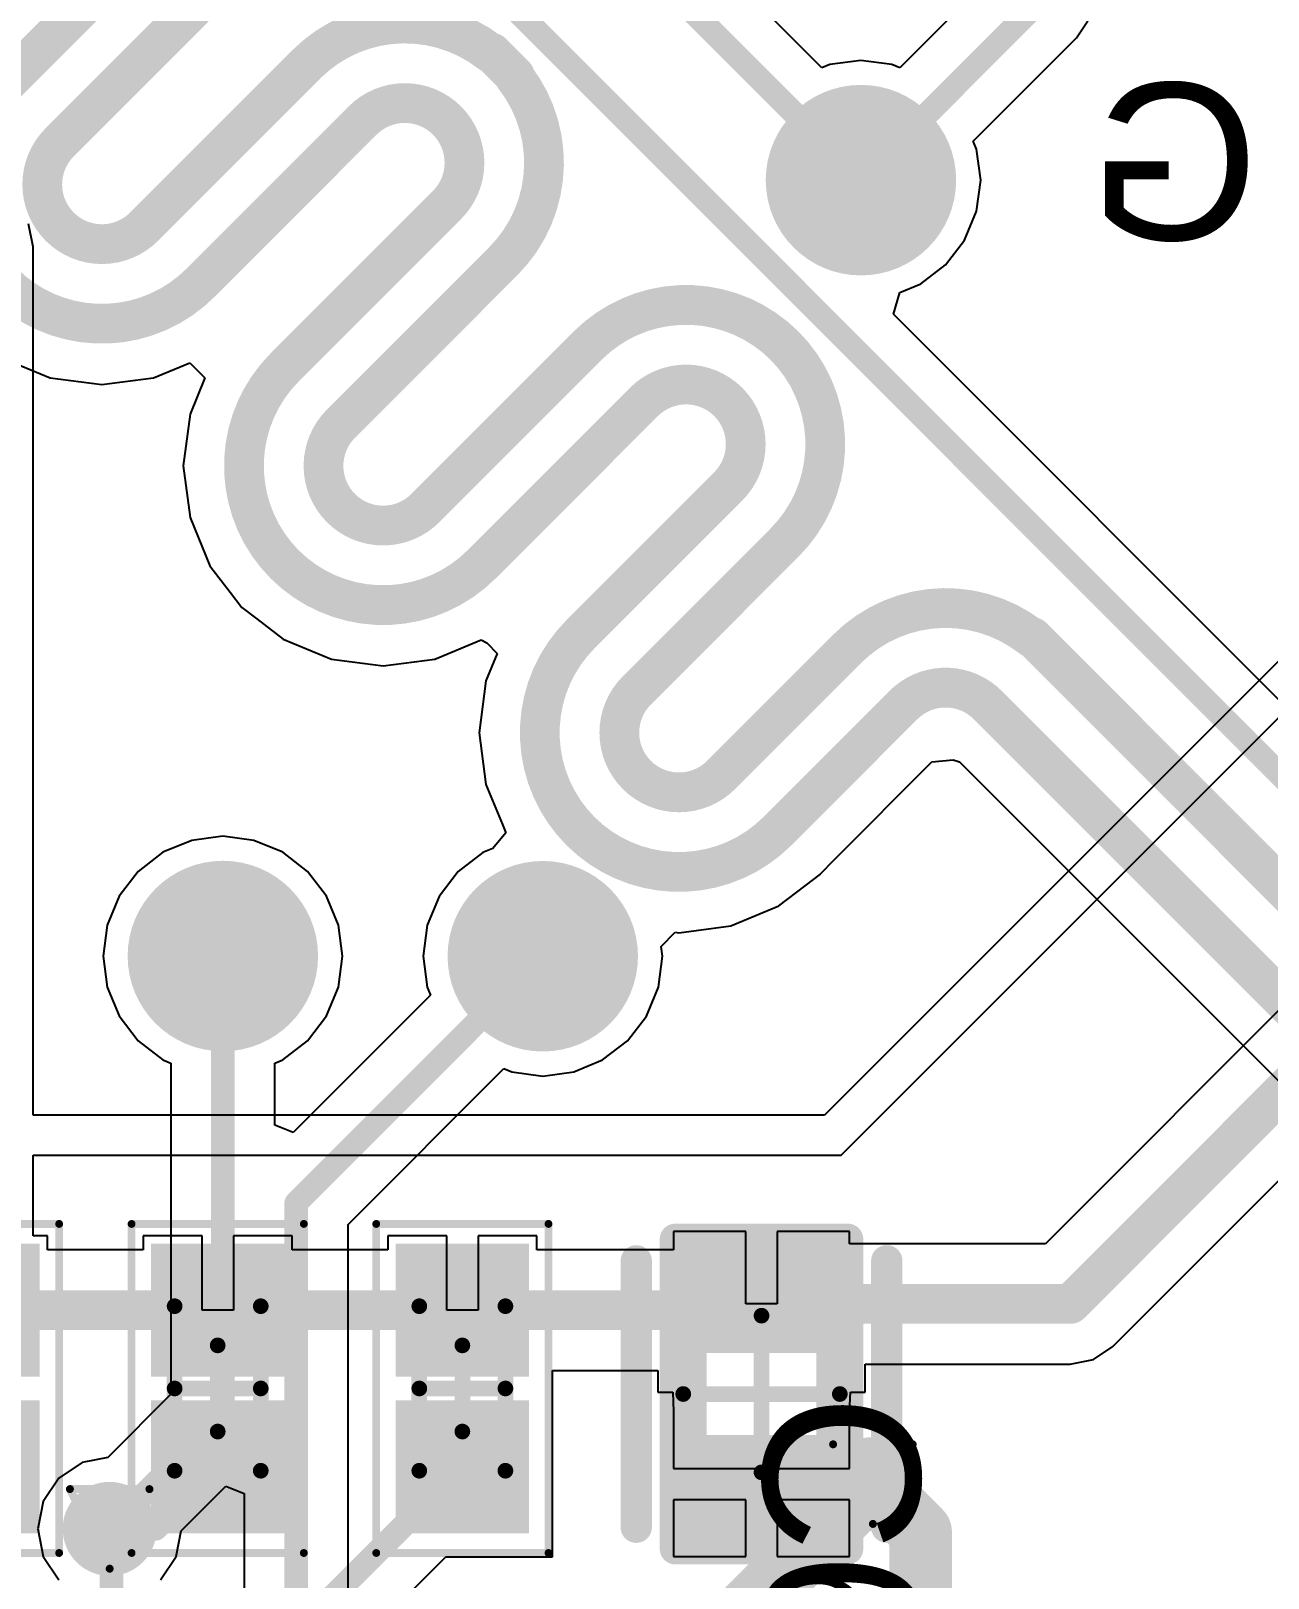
# Model space of a CAD drawing. Header units: millimetres. Extents: x 9.6 to 105, y 7.6 to 66.9.
# Drawn here: x 91.85 to 99.75, y 19.65 to 29.53 of the extents above; entities that cross this region are included whole.
import ezdxf

# ---------------------------------------------------------------- set-up
doc = ezdxf.new("R2010")
doc.units = ezdxf.units.MM
for name, color, linetype in [('BottomLayer', 5, 'Continuous'), ('BottomOverlay', 54, 'Continuous'), ('BottomPaste', 16, 'Continuous'), ('BottomSolder', 6, 'Continuous'), ('DrillDrawing', 1, 'Continuous'), ('Mechanical13', 56, 'Continuous'), ('Mechanical15', 56, 'Continuous'), ('Mechanical16', 56, 'Continuous'), ('Mechanical2', 216, 'Continuous'), ('Mechanical3', 76, 'Continuous'), ('Mechanical5', 56, 'Continuous'), ('TopLayer', 1, 'Continuous'), ('TopOverlay', 2, 'Continuous'), ('TopPaste', 8, 'Continuous'), ('TopSolder', 216, 'Continuous'), ('ViaHoleLayer', 16, 'Continuous')]:
    doc.layers.add(name, color=color, linetype=linetype)
doc.styles.add('Arial', font='arial.ttf', dxfattribs={"height": 0.2})

msp = doc.modelspace()

# ---------------------------------------------------------------- hatches: boundary and pattern name
at = {"layer": 'BottomLayer'}
h = msp.add_hatch(color=5, dxfattribs=at)
edge = h.paths.add_edge_path()
edge.add_arc((97.155, 28.575), 0.508, 0, 360)
h = msp.add_hatch(color=5, dxfattribs=at)
edge = h.paths.add_edge_path()
edge.add_arc((93.0799764, 23.6232192), 0.508, 0, 360)
h = msp.add_hatch(color=5, dxfattribs=at)
edge = h.paths.add_edge_path()
edge.add_arc((95.12299999999999, 23.622), 0.508, 0, 360)
h = msp.add_hatch(color=5, dxfattribs=at)
edge = h.paths.add_edge_path()
edge.add_arc((97.23119999999999, 20.2529948), 0.1999996, 0, 360)
h = msp.add_hatch(color=5, dxfattribs=at)
edge = h.paths.add_edge_path()
edge.add_arc((92.35724479999999, 19.9672448), 0.1999996, 0, 360)
at = {"layer": 'BottomPaste'}
h = msp.add_hatch(color=16, dxfattribs=at)
edge = h.paths.add_edge_path()
edge.add_arc((97.155, 28.575), 0.4580001, 0, 360)
h = msp.add_hatch(color=16, dxfattribs=at)
edge = h.paths.add_edge_path()
edge.add_arc((93.0799764, 23.6232192), 0.4580001, 0, 360)
h = msp.add_hatch(color=16, dxfattribs=at)
edge = h.paths.add_edge_path()
edge.add_arc((95.12299999999999, 23.622), 0.4580001, 0, 360)
at = {"layer": 'BottomSolder'}
h = msp.add_hatch(color=6, dxfattribs=at)
edge = h.paths.add_edge_path()
edge.add_arc((97.155, 28.575), 0.6079998, 0, 360)
h = msp.add_hatch(color=6, dxfattribs=at)
edge = h.paths.add_edge_path()
edge.add_arc((93.0799764, 23.6232192), 0.6079998, 0, 360)
h = msp.add_hatch(color=6, dxfattribs=at)
edge = h.paths.add_edge_path()
edge.add_arc((95.12299999999999, 23.622), 0.6079998, 0, 360)
h = msp.add_hatch(color=6, dxfattribs=at)
edge = h.paths.add_edge_path()
edge.add_arc((97.23119999999999, 20.2529948), 0.2999994, 0, 360)
h = msp.add_hatch(color=6, dxfattribs=at)
edge = h.paths.add_edge_path()
edge.add_arc((92.35724479999999, 19.9672448), 0.2999994, 0, 360)
at = {"layer": 'TopLayer'}
for points in [[(93.37200782, 21.03848218), (92.72200658, 21.03848218), (92.72200658, 21.68848342), (93.37200782, 21.68848342)], [(94.93451422, 21.03848218), (94.28451298, 21.03848218), (94.28451298, 21.68848342), (94.93451422, 21.68848342)], [(96.93249981, 21.71550521), (96.93249981, 21.09050519), (96.10750019, 21.09050519), (96.10750019, 21.71550521)], [(93.37200782, 20.03848418), (92.72200658, 20.03848418), (92.72200658, 20.68848542), (93.37200782, 20.68848542)], [(94.93451422, 20.03848418), (94.28451298, 20.03848418), (94.28451298, 20.68848542), (94.93451422, 20.68848542)], [(96.93249981, 20.56549481), (96.93249981, 19.94049479), (96.10750019, 19.94049479), (96.10750019, 20.56549481)]]:
    msp.add_hatch(color=1, dxfattribs=at).paths.add_polyline_path(points)
h = msp.add_hatch(color=1, dxfattribs=at)
edge = h.paths.add_edge_path()
edge.add_arc((97.23119999999999, 20.2529948), 0.1999996, 0, 360)
h = msp.add_hatch(color=1, dxfattribs=at)
edge = h.paths.add_edge_path()
edge.add_arc((92.35724479999999, 19.9672448), 0.1999996, 0, 360)
at = {"layer": 'TopPaste'}
for points in [[(93.32200792, 21.08848208), (92.77200648, 21.08848208), (92.77200648, 21.63848352), (93.32200792, 21.63848352)], [(94.88451432, 21.08848208), (94.33451287999999, 21.08848208), (94.33451287999999, 21.63848352), (94.88451432, 21.63848352)], [(96.93249981, 21.71550521), (96.93249981, 21.09050519), (96.10750019, 21.09050519), (96.10750019, 21.71550521)], [(93.32200792, 20.08848408), (92.77200648, 20.08848408), (92.77200648, 20.63848552), (93.32200792, 20.63848552)], [(94.88451432, 20.08848408), (94.33451287999999, 20.08848408), (94.33451287999999, 20.63848552), (94.88451432, 20.63848552)], [(96.93249981, 20.56549481), (96.93249981, 19.94049479), (96.10750019, 19.94049479), (96.10750019, 20.56549481)]]:
    msp.add_hatch(color=8, dxfattribs=at).paths.add_polyline_path(points)
at = {"layer": 'TopSolder'}
for points in [[(91.90950122, 20.93848238), (91.05950038, 20.93848238), (91.05950038, 21.78848322), (91.90950122, 21.78848322)], [(93.47200762, 20.93848238), (92.62200677999999, 20.93848238), (92.62200677999999, 21.78848322), (93.47200762, 21.78848322)], [(95.03451401999999, 20.93848238), (94.18451318, 20.93848238), (94.18451318, 21.78848322), (95.03451401999999, 21.78848322)], [(96.93249981, 21.71550521), (96.93249981, 21.09050519), (96.10750019, 21.09050519), (96.10750019, 21.71550521)], [(91.90950122, 19.93848438), (91.05950038, 19.93848438), (91.05950038, 20.78848522), (91.90950122, 20.78848522)], [(93.47200762, 19.93848438), (92.62200677999999, 19.93848438), (92.62200677999999, 20.78848522), (93.47200762, 20.78848522)], [(95.03451401999999, 19.93848438), (94.18451318, 19.93848438), (94.18451318, 20.78848522), (95.03451401999999, 20.78848522)], [(96.93249981, 20.56549481), (96.93249981, 19.94049479), (96.10750019, 19.94049479), (96.10750019, 20.56549481)]]:
    msp.add_hatch(color=216, dxfattribs=at).paths.add_polyline_path(points)
h = msp.add_hatch(color=216, dxfattribs=at)
edge = h.paths.add_edge_path()
edge.add_arc((97.23119999999999, 20.2529948), 0.2999994, 0, 360)
h = msp.add_hatch(color=216, dxfattribs=at)
edge = h.paths.add_edge_path()
edge.add_arc((92.35724479999999, 19.9672448), 0.2999994, 0, 360)
at = {"layer": 'ViaHoleLayer'}
h = msp.add_hatch(color=16, dxfattribs=at)
edge = h.paths.add_edge_path()
edge.add_arc((97.23119999999999, 20.2529948), 0.0999998, 0, 360)
h = msp.add_hatch(color=16, dxfattribs=at)
edge = h.paths.add_edge_path()
edge.add_arc((92.35724479999999, 19.9672448), 0.0999998, 0, 360)

# ---------------------------------------------------------------- linework, layer by layer
at = {"layer": 'BottomLayer'}
for p, q in [((96.90621716, 29.29240522), (88.21338212, 37.98523772)), ((97.96663414, 29.85525652), (97.40378283999999, 29.29240522)), ((98.53230991999999, 29.48368754), (98.60414112, 29.5911905)), ((97.87240521999999, 28.82378284), (98.53230991999999, 29.48368754)), ((97.155, 29.33954), (96.9571213, 29.31348976)), ((97.3528787, 29.31348976), (97.155, 29.33954)), ((96.9571213, 29.31348976), (96.90621716, 29.29240522)), ((97.40378283999999, 29.29240522), (97.3528787, 29.31348976)), ((97.89348976, 28.7728787), (97.87240521999999, 28.82378284)), ((97.91954, 28.575), (97.89348976, 28.7728787)), ((97.89348976, 28.3771213), (97.91954, 28.575)), ((97.81711195999999, 28.19273), (97.89348976, 28.3771213)), ((97.69561105999999, 28.03438894), (97.81711195999999, 28.19273)), ((97.53726999999999, 27.91288804), (97.69561105999999, 28.03438894)), ((97.36184236, 27.71917748), (97.40325198, 27.85737634)), ((97.40325198, 27.85737634), (97.53726999999999, 27.91288804)), ((102.13910992, 22.94190992), (97.36184236, 27.71917748)), ((91.66906736, 27.44175106), (91.97703474, 27.31418718)), ((92.63801894, 27.31418718), (92.86837154, 27.40960228)), ((92.86837154, 27.40960228), (92.9655748, 27.31239902)), ((91.97703474, 27.31418718), (92.30752684, 27.27067698)), ((92.30752684, 27.27067698), (92.63801894, 27.31418718)), ((92.9655748, 27.31239902), (92.8701597, 27.08204642)), ((92.8701597, 27.08204642), (92.8266495, 26.75155432)), ((92.8266495, 26.75155432), (92.8701597, 26.42106222)), ((92.8701597, 26.42106222), (92.99772358, 26.11309484)), ((92.99772358, 26.11309484), (93.12670478, 25.94500272)), ((93.12670478, 25.94500272), (93.20065434, 25.8486275)), ((93.20065434, 25.8486275), (93.20065434, 25.8486275)), ((93.20065434, 25.8486275), (93.29702448, 25.77468556)), ((93.29702448, 25.77468556), (93.4651166, 25.64570182)), ((93.4651166, 25.64570182), (93.77308398, 25.51813794)), ((94.43406818, 25.51813794), (94.73037441999999, 25.64087074)), ((94.73037441999999, 25.64087074), (94.76546198, 25.62207728)), ((94.76546198, 25.62207728), (94.83218524, 25.55479522)), ((93.77308398, 25.51813794), (94.10357608, 25.47462774)), ((94.10357608, 25.47462774), (94.43406818, 25.51813794)), ((94.83218524, 25.55479522), (94.75948282, 25.37927614)), ((94.75948282, 25.37927614), (94.71597262, 25.04878404)), ((94.71597262, 25.04878404), (94.75948282, 24.71829194)), ((96.98323758, 24.23826242), (97.6072216, 24.86228454)), ((97.6072216, 24.86228454), (97.74371357999999, 24.87626978)), ((97.74371357999999, 24.87626978), (97.78390146, 24.86235566)), ((97.78390146, 24.86235566), (97.78616968, 24.8602246)), ((97.78616968, 24.8602246), (97.96269206, 24.68370476)), ((94.75948282, 24.71829194), (94.86576404, 24.46170622)), ((97.96269206, 24.68370476), (97.96269713999999, 24.68369714)), ((97.96269713999999, 24.68369714), (100.40023862, 22.24615566)), ((94.88704415999999, 24.41032456), (94.8037728, 24.3102257)), ((94.86576404, 24.46170622), (94.88704415999999, 24.41032456)), ((92.8820977, 24.36170896), (92.6977064, 24.28533116)), ((93.0799764, 24.3877592), (92.8820977, 24.36170896)), ((93.2778551, 24.36170896), (93.0799764, 24.3877592)), ((93.4622464, 24.28533116), (93.2778551, 24.36170896)), ((94.8037728, 24.3102257), (94.74073, 24.28411196)), ((92.6977064, 24.28533116), (92.53936533999999, 24.16383026)), ((93.62058746, 24.16383026), (93.4622464, 24.28533116)), ((94.74073, 24.28411196), (94.58238893999999, 24.16261106)), ((96.8967328, 24.14704086), (96.98323758, 24.23826242)), ((92.53936533999999, 24.16383026), (92.41786444, 24.0054892)), ((93.74208836, 24.0054892), (93.62058746, 24.16383026)), ((94.58238893999999, 24.16261106), (94.46088804, 24.00427)), ((96.7994889, 24.07194322), (96.89582094, 24.14585722)), ((96.89582094, 24.14585722), (96.8967328, 24.14704086)), ((92.41786444, 24.0054892), (92.34148664, 23.8210979)), ((93.81846616, 23.8210979), (93.74208836, 24.0054892)), ((94.46088804, 24.00427), (94.38451024, 23.8198787)), ((96.63135867999999, 23.94293154), (96.7994889, 24.07194322)), ((96.3233913, 23.81536766), (96.63135867999999, 23.94293154)), ((92.34148664, 23.8210979), (92.3154364, 23.6232192)), ((93.84451639999999, 23.6232192), (93.81846616, 23.8210979)), ((94.38451024, 23.8198787), (94.35846, 23.622)), ((95.9928992, 23.77185746), (96.3233913, 23.81536766)), ((95.8792215, 23.68519774), (95.9690232, 23.77499944)), ((95.9690232, 23.77499944), (95.9928992, 23.77185746)), ((92.3154364, 23.6232192), (92.34148664, 23.4253405)), ((93.81846616, 23.4253405), (93.84451639999999, 23.6232192)), ((94.35846, 23.622), (94.38451024, 23.4241213)), ((95.86148976, 23.4241213), (95.88754, 23.622)), ((95.88754, 23.622), (95.8792215, 23.68519774)), ((92.34148664, 23.4253405), (92.41786444, 23.2409492)), ((93.74208836, 23.2409492), (93.81846616, 23.4253405)), ((94.38451024, 23.4241213), (94.40559478, 23.37321716)), ((95.78511196, 23.23973), (95.86148976, 23.4241213)), ((94.40559478, 23.37321716), (93.52867502, 22.4962974)), ((92.41786444, 23.2409492), (92.53936533999999, 23.08260814)), ((93.62058746, 23.08260814), (93.74208836, 23.2409492)), ((95.66361106, 23.08138894), (95.78511196, 23.23973)), ((92.53936533999999, 23.08260814), (92.6977064, 22.96110724)), ((93.4622464, 22.96110724), (93.62058746, 23.08260814)), ((95.50527, 22.95988804), (95.66361106, 23.08138894)), ((92.6977064, 22.96110724), (92.74861053999999, 22.9400227)), ((92.74861053999999, 22.9400227), (92.74861053999999, 20.82723292)), ((93.41134226, 22.9400227), (93.4622464, 22.96110724)), ((93.41134226, 22.54489776), (93.41134226, 22.9400227)), ((95.3208787, 22.88351024), (95.50527, 22.95988804)), ((93.87956586, 21.90994602), (94.87421715999999, 22.90459478)), ((94.87421715999999, 22.90459478), (94.9251213, 22.88351024)), ((94.9251213, 22.88351024), (95.12299999999999, 22.85746)), ((95.12299999999999, 22.85746), (95.3208787, 22.88351024)), ((93.52867502, 22.4962974), (93.41134226, 22.54489776)), ((93.87956586, 16.7132), (93.87956586, 21.90994602)), ((92.74861053999999, 20.82723292), (92.34500454, 20.42362438)), ((92.18166475999999, 20.39113524), (92.03281313999999, 20.29167646)), ((92.34500454, 20.42362438), (92.18166475999999, 20.39113524)), ((92.03281313999999, 20.29167646), (91.93335436, 20.14282484)), ((91.93335436, 20.14282484), (91.89842936, 19.9672448)), ((92.81362438, 19.95500454), (93.09950137999999, 20.240879)), ((93.09950137999999, 20.240879), (93.21683413999999, 20.19227864)), ((93.21683413999999, 20.19227864), (93.21683413999999, 16.85045398)), ((91.89842936, 19.9672448), (91.93335436, 19.79166476)), ((92.78113524, 19.79166476), (92.81362438, 19.95500454)), ((91.93335436, 19.79166476), (92.03281313999999, 19.64281314)), ((92.68167645999999, 19.64281314), (92.78113524, 19.79166476))]:
    msp.add_line(p, q, dxfattribs=at)
for points, const_width in [([(82.80399999999999, 41.80839999999999), (101.9048, 22.7076)], 0.1499997), ([(87.75699999999999, 37.973), (97.155, 28.575)], 0.1499997), ([(91.68002999999999, 29.1773356), (92.5760404, 30.073346)], 0.254), ([(92.0370524, 28.8159444), (92.9353996, 29.7142916)], 0.254), ([(97.155, 28.575), (98.298, 29.718)], 0.1499997), ([(92.5778184, 28.27909), (93.61230959999999, 29.3135304)], 0.254), ([(94.78614519999999, 29.38907), (94.7962544, 29.38907)], 0.254), ([(94.7962544, 29.38907), (94.8699144, 29.31541)], 0.254), ([(94.87138759999999, 29.3139368), (94.9450476, 29.2402768)], 0.254), ([(94.9450476, 29.2302184), (94.9450476, 29.2402768)], 0.254), ([(92.9368728, 27.9197308), (93.97364999999999, 28.956508)], 0.254), ([(93.476064, 27.3813016), (94.5105552, 28.415742)], 0.254), ([(92.03750959999999, 28.2787852), (92.03750959999999, 28.278836)], 0.254), ([(93.8331372, 27.0199104), (94.8699144, 28.0566876)], 0.254), ([(94.37390319999999, 26.483056), (95.4083436, 27.5174964)], 0.254), ([(94.7329068, 26.123646), (95.7697348, 27.160474)], 0.254), ([(95.3654176, 25.6785364), (96.30658919999999, 26.619708)], 0.254), ([(95.72244, 25.3171452), (96.66594839999999, 26.2606536)], 0.254), ([(98.239834, 25.6585212), (98.2498924, 25.6585212)], 0.254), ([(98.2498924, 25.6585212), (98.3235524, 25.5848612)], 0.254), ([(96.263206, 24.7802908), (97.06635399999999, 25.583388)], 0.254), ([(98.32502559999999, 25.583388), (98.3986856, 25.509728)], 0.254), ([(98.3986856, 25.509728), (98.59370679999999, 25.3147068)], 0.254), ([(98.59370679999999, 25.3147068), (101.1972068, 22.7112068)], 0.254), ([(96.62226039999999, 24.4208808), (97.42535759999998, 25.2240288)], 0.254), ([(97.9666316, 25.2233684), (98.0394788, 25.1505212)], 0.254), ([(98.0394788, 25.1505212), (98.2345, 24.9555)], 0.254), ([(98.2345, 24.9555), (100.838, 22.352)], 0.254), ([(93.0799764, 20.6899764), (93.0799764, 23.6232192)], 0.1499997), ([(93.5482, 22.0472), (95.12299999999999, 23.622)], 0.1499997), ([(93.5482, 16.7132), (93.5482, 22.0472)], 0.1499997), ([(92.35724479999999, 19.9672448), (93.0799764, 20.6899764)], 0.1499997), ([(95.0792104, 18.1010052), (97.23119999999999, 20.2529948)], 0.3999992)]:
    msp.add_lwpolyline(points, dxfattribs=dict(at, const_width=const_width))
at = {"layer": 'BottomLayer', "const_width": 0.254}
for points in [[(93.61287601999999, 29.31413999999999, -0.3778145043647634), (94.78616806, 29.38906492)], [(93.61228419999999, 29.3135431, -0.0008273151669576352), (93.61287601999999, 29.31413999999999)], [(94.86990931999999, 29.31540238, -0.0002909254255506508), (94.87064338, 29.31467086)], [(94.87064338, 29.31467086, -0.0002909254255506786), (94.87137489999999, 29.3139368)], [(94.94503997999999, 29.230193, -0.3779034010599724), (94.8699144, 28.05670538)], [(93.97367286, 28.95651308, -0.4118282947554889), (94.51028342, 28.95660198)], [(94.51028595999999, 28.95660198, -0.00106185788765827), (94.51143149999999, 28.95545898)], [(94.51257704, 28.95430836, -0.4136392918895987), (94.51081681999999, 28.41602902)], [(94.51143149999999, 28.95545898, -0.00106303138452883), (94.5125745, 28.9543109)], [(92.03750197999999, 28.2788106, -0.4123976979907871), (92.03706509999999, 28.81594948)], [(94.51053488, 28.41574454, -0.0003942120004523429), (94.51081681999999, 28.41602902)], [(92.0381192, 28.27819338, -0.0005704013173673602), (92.03750452, 28.27880806)], [(92.03873642, 28.27757616, -0.0005727583398625385), (92.0381192, 28.27819338)], [(92.57754661999999, 28.27880806, -0.4142121848126197), (92.03873642, 28.27757616)], [(92.57754661999999, 28.27880806, -0.0003942120224811695), (92.5778311, 28.27909)], [(92.93687025999999, 27.91971048, -0.4145532593416462), (91.67890985999999, 27.91898404)], [(95.40892525999999, 27.51809076, -0.4144621131718411), (96.66669008, 27.51862162)], [(95.40833343999999, 27.51749386, -0.0008273151669576352), (95.40892525999999, 27.51809076)], [(96.66669008, 27.51862162, -0.4145544430988278), (96.6659611, 26.26065868)], [(93.47495656, 26.1229348, -0.4144597453193942), (93.4754798, 27.38069708)], [(93.4754798, 27.38069708, -0.0008290881569074775), (93.47607923999999, 27.38128889999999)], [(95.7697221, 27.16046384, -0.4118255379758347), (96.30633011999998, 27.16055528)], [(96.30633266, 27.16055528, -0.001063036406036913), (96.30748073999999, 27.15941228)], [(96.30862628, 27.15826166, -0.4136379058622638), (96.30686352, 26.61998232)], [(96.30748073999999, 27.15941228, -0.001064209902910412), (96.30862373999999, 27.15826166)], [(93.83355122, 26.48276135999999, -0.412400455878384), (93.8331118, 27.01990278)], [(96.30658158, 26.61969784, -0.0003942120004523429), (96.30686352, 26.61998232)], [(93.83416844, 26.48214668, -0.0005692228110474333), (93.83355376, 26.48275882)], [(93.83478312, 26.48152946, -0.0005715798335395505), (93.83416844, 26.48214668)], [(94.37359586, 26.48275882, -0.4142121848126197), (93.83478566, 26.48152692)], [(94.37359586, 26.48275882, -0.0003942120224811695), (94.37388034, 26.48304076)], [(94.7329195, 26.12366124, -0.4145538512197132), (93.47495656, 26.1229348)], [(97.06632859999999, 25.58339562, -0.3779034010599724), (98.23981622, 25.6585212)], [(95.36427968, 24.42016452, -0.4144597453193942), (95.36480292, 25.6779268)], [(95.36480292, 25.6779268, -0.0008290881569074775), (95.36540236, 25.67851862)], [(98.32356001999999, 25.58485612, -0.0005798305833655166), (98.32502052, 25.58339562)], [(95.72287434, 24.77999108, -0.412400455878384), (95.72243492, 25.3171325)], [(97.42565223999999, 25.22429804, -0.4161327014873564), (97.9662252, 25.22376718)], [(97.42565223999999, 25.22429804, -0.0003942120004523429), (97.42536776, 25.2240161)], [(97.96661636, 25.2233811, -0.0005427130731417469), (97.9662252, 25.22376718)], [(95.72349156, 24.7793764, -0.0005692228110474333), (95.72287688, 24.77998854)], [(95.72410624, 24.77875918, -0.0005715798335395505), (95.72349156, 24.7793764)], [(96.26291898, 24.77998854, -0.4142121848126197), (95.72410878, 24.77875664)], [(96.26291898, 24.77998854, -0.0003942120224811695), (96.26320346, 24.78027048)], [(96.62224262, 24.42089096, -0.4145538512197132), (95.36427968, 24.42016452)]]:
    msp.add_lwpolyline(points, format="xyb", dxfattribs=at)
at = {"layer": 'BottomLayer'}
for points, const_width in [([(93.5487842, 29.3135431, 1), (93.6757842, 29.3135431, 1)], 0.127), ([(93.5488096, 29.3135304, 1), (93.6758096, 29.3135304, 1)], 0.127), ([(93.54937602, 29.31413999999999, 1), (93.67637601999999, 29.31413999999999, 1)], 0.127), ([(93.54937602, 29.31413999999999, 1), (93.67637601999999, 29.31413999999999, 1)], 0.127), ([(94.7226452, 29.38907, 1), (94.8496452, 29.38907, 1)], 0.127), ([(94.72266805999999, 29.38906492, 1), (94.84966805999998, 29.38906492, 1)], 0.127), ([(94.7327544, 29.38907, 1), (94.8597544, 29.38907, 1)], 0.127), ([(94.7327544, 29.38907, 1), (94.8597544, 29.38907, 1)], 0.127), ([(94.80640932, 29.31540238, 1), (94.93340932, 29.31540238, 1)], 0.127), ([(94.8064144, 29.31541, 1), (94.93341439999999, 29.31541, 1)], 0.127), ([(94.80714338, 29.31467086, 1), (94.93414338, 29.31467086, 1)], 0.127), ([(94.80714338, 29.31467086, 1), (94.93414338, 29.31467086, 1)], 0.127), ([(94.8078749, 29.3139368, 1), (94.9348749, 29.3139368, 1)], 0.127), ([(94.8078876, 29.3139368, 1), (94.9348876, 29.3139368, 1)], 0.127), ([(94.88153998, 29.230193, 1), (95.00853998, 29.230193, 1)], 0.127), ([(94.88154759999999, 29.2402768, 1), (95.0085476, 29.2402768, 1)], 0.127), ([(94.88154759999999, 29.2402768, 1), (95.0085476, 29.2402768, 1)], 0.127), ([(94.88154759999999, 29.2302184, 1), (95.0085476, 29.2302184, 1)], 0.127), ([(93.91014999999999, 28.956508, 1), (94.03715, 28.956508, 1)], 0.127), ([(93.91017285999999, 28.95651308, 1), (94.03717286, 28.95651308, 1)], 0.127), ([(94.44678342, 28.95660198, 1), (94.57378342, 28.95660198, 1)], 0.127), ([(94.44678596, 28.95660198, 1), (94.57378596, 28.95660198, 1)], 0.127), ([(94.4479315, 28.95545898, 1), (94.57493149999999, 28.95545898, 1)], 0.127), ([(94.4479315, 28.95545898, 1), (94.57493149999999, 28.95545898, 1)], 0.127), ([(94.4490745, 28.9543109, 1), (94.57607449999999, 28.9543109, 1)], 0.127), ([(94.44907703999999, 28.95430836, 1), (94.57607704, 28.95430836, 1)], 0.127), ([(91.97355239999999, 28.8159444, 1), (92.10055239999998, 28.8159444, 1)], 0.127), ([(91.9735651, 28.81594948, 1), (92.1005651, 28.81594948, 1)], 0.127), ([(97.11749944, 28.575, 1), (97.19250056, 28.575, 1)], 0.07499858), ([(97.11749944, 28.575, 1), (97.19250056, 28.575, 1)], 0.07499858), ([(94.44703487999999, 28.41574454, 1), (94.57403487999999, 28.41574454, 1)], 0.127), ([(94.4470552, 28.415742, 1), (94.57405519999999, 28.415742, 1)], 0.127), ([(94.44731682, 28.41602902, 1), (94.57431681999999, 28.41602902, 1)], 0.127), ([(94.44731682, 28.41602902, 1), (94.57431681999999, 28.41602902, 1)], 0.127), ([(91.97400198, 28.2788106, 1), (92.10100197999999, 28.2788106, 1)], 0.127), ([(91.97400452, 28.27880806, 1), (92.10100451999999, 28.27880806, 1)], 0.127), ([(91.97400959999999, 28.278836, 1), (92.1010096, 28.278836, 1)], 0.127), ([(91.97400959999999, 28.2787852, 1), (92.1010096, 28.2787852, 1)], 0.127), ([(91.97461919999999, 28.27819338, 1), (92.10161919999999, 28.27819338, 1)], 0.127), ([(91.97461919999999, 28.27819338, 1), (92.10161919999999, 28.27819338, 1)], 0.127), ([(91.97523641999999, 28.27757616, 1), (92.10223642, 28.27757616, 1)], 0.127), ([(91.97523641999999, 28.27757616, 1), (92.10223642, 28.27757616, 1)], 0.127), ([(92.51404662, 28.27880806, 1), (92.64104662, 28.27880806, 1)], 0.127), ([(92.51404662, 28.27880806, 1), (92.64104662, 28.27880806, 1)], 0.127), ([(92.5143184, 28.27909, 1), (92.64131839999999, 28.27909, 1)], 0.127), ([(92.51433109999999, 28.27909, 1), (92.64133109999999, 28.27909, 1)], 0.127), ([(94.8064144, 28.05670538, 1), (94.93341439999999, 28.05670538, 1)], 0.127), ([(94.8064144, 28.0566876, 1), (94.93341439999999, 28.0566876, 1)], 0.127), ([(92.87337025999999, 27.91971048, 1), (93.00037026, 27.91971048, 1)], 0.127), ([(92.8733728, 27.9197308, 1), (93.0003728, 27.9197308, 1)], 0.127), ([(95.34483343999999, 27.51749386, 1), (95.47183343999998, 27.51749386, 1)], 0.127), ([(95.3448436, 27.5174964, 1), (95.4718436, 27.5174964, 1)], 0.127), ([(95.34542526, 27.51809076, 1), (95.47242526, 27.51809076, 1)], 0.127), ([(95.34542526, 27.51809076, 1), (95.47242526, 27.51809076, 1)], 0.127), ([(96.60319007999999, 27.51862162, 1), (96.73019008, 27.51862162, 1)], 0.127), ([(96.60319007999999, 27.51862162, 1), (96.73019008, 27.51862162, 1)], 0.127), ([(93.41197979999998, 27.38069708, 1), (93.53897979999999, 27.38069708, 1)], 0.127), ([(93.41197979999998, 27.38069708, 1), (93.53897979999999, 27.38069708, 1)], 0.127), ([(93.41256399999999, 27.3813016, 1), (93.53956399999998, 27.3813016, 1)], 0.127), ([(93.41257923999999, 27.38128889999999, 1), (93.53957924, 27.38128889999999, 1)], 0.127), ([(95.7062221, 27.16046384, 1), (95.8332221, 27.16046384, 1)], 0.127), ([(95.70623479999999, 27.160474, 1), (95.8332348, 27.160474, 1)], 0.127), ([(96.24283012, 27.16055528, 1), (96.36983011999999, 27.16055528, 1)], 0.127), ([(96.24283266, 27.16055528, 1), (96.36983266, 27.16055528, 1)], 0.127), ([(96.24398074, 27.15941228, 1), (96.37098074, 27.15941228, 1)], 0.127), ([(96.24398074, 27.15941228, 1), (96.37098074, 27.15941228, 1)], 0.127), ([(96.24512374, 27.15826166, 1), (96.37212373999999, 27.15826166, 1)], 0.127), ([(96.24512628, 27.15826166, 1), (96.37212628, 27.15826166, 1)], 0.127), ([(93.76961179999999, 27.01990278, 1), (93.8966118, 27.01990278, 1)], 0.127), ([(93.76963719999999, 27.0199104, 1), (93.8966372, 27.0199104, 1)], 0.127), ([(96.24308158, 26.61969784, 1), (96.37008157999999, 26.61969784, 1)], 0.127), ([(96.2430892, 26.619708, 1), (96.3700892, 26.619708, 1)], 0.127), ([(96.24336352, 26.61998232, 1), (96.37036352, 26.61998232, 1)], 0.127), ([(96.24336352, 26.61998232, 1), (96.37036352, 26.61998232, 1)], 0.127), ([(93.77005121999998, 26.48276135999999, 1), (93.89705122, 26.48276135999999, 1)], 0.127), ([(93.77005376, 26.48275882, 1), (93.89705375999999, 26.48275882, 1)], 0.127), ([(93.77066844, 26.48214668, 1), (93.89766843999999, 26.48214668, 1)], 0.127), ([(93.77066844, 26.48214668, 1), (93.89766843999999, 26.48214668, 1)], 0.127), ([(93.77128311999999, 26.48152946, 1), (93.89828311999999, 26.48152946, 1)], 0.127), ([(93.77128566, 26.48152692, 1), (93.89828566, 26.48152692, 1)], 0.127), ([(94.31009586, 26.48275882, 1), (94.43709586, 26.48275882, 1)], 0.127), ([(94.31009586, 26.48275882, 1), (94.43709586, 26.48275882, 1)], 0.127), ([(94.31038034, 26.48304076, 1), (94.43738033999999, 26.48304076, 1)], 0.127), ([(94.3104032, 26.483056, 1), (94.4374032, 26.483056, 1)], 0.127), ([(96.6024484, 26.2606536, 1), (96.7294484, 26.2606536, 1)], 0.127), ([(96.6024611, 26.26065868, 1), (96.7294611, 26.26065868, 1)], 0.127), ([(93.41145655999999, 26.1229348, 1), (93.53845656, 26.1229348, 1)], 0.127), ([(93.41145655999999, 26.1229348, 1), (93.53845656, 26.1229348, 1)], 0.127), ([(94.6694068, 26.123646, 1), (94.7964068, 26.123646, 1)], 0.127), ([(94.66941949999999, 26.12366124, 1), (94.7964195, 26.12366124, 1)], 0.127), ([(95.30130291999998, 25.6779268, 1), (95.42830292, 25.6779268, 1)], 0.127), ([(95.30130291999998, 25.6779268, 1), (95.42830292, 25.6779268, 1)], 0.127), ([(95.30190235999999, 25.67851862, 1), (95.42890236, 25.67851862, 1)], 0.127), ([(95.3019176, 25.6785364, 1), (95.42891759999999, 25.6785364, 1)], 0.127), ([(98.17631621999999, 25.6585212, 1), (98.30331622, 25.6585212, 1)], 0.127), ([(98.17633399999998, 25.6585212, 1), (98.30333399999999, 25.6585212, 1)], 0.127), ([(98.1863924, 25.6585212, 1), (98.3133924, 25.6585212, 1)], 0.127), ([(98.1863924, 25.6585212, 1), (98.3133924, 25.6585212, 1)], 0.127), ([(97.00282859999999, 25.58339562, 1), (97.1298286, 25.58339562, 1)], 0.127), ([(97.002854, 25.583388, 1), (97.129854, 25.583388, 1)], 0.127), ([(98.26005239999999, 25.5848612, 1), (98.38705239999999, 25.5848612, 1)], 0.127), ([(98.26006002, 25.58485612, 1), (98.38706001999999, 25.58485612, 1)], 0.127), ([(98.26152051999999, 25.58339562, 1), (98.38852051999999, 25.58339562, 1)], 0.127), ([(98.2615256, 25.583388, 1), (98.3885256, 25.583388, 1)], 0.127), ([(98.33518559999999, 25.509728, 1), (98.4621856, 25.509728, 1)], 0.127), ([(98.33518559999999, 25.509728, 1), (98.4621856, 25.509728, 1)], 0.127), ([(95.65893492, 25.3171325, 1), (95.78593491999999, 25.3171325, 1)], 0.127), ([(95.65893999999999, 25.3171452, 1), (95.78594, 25.3171452, 1)], 0.127), ([(98.53020679999999, 25.3147068, 1), (98.6572068, 25.3147068, 1)], 0.127), ([(98.53020679999999, 25.3147068, 1), (98.6572068, 25.3147068, 1)], 0.127), ([(97.3618576, 25.2240288, 1), (97.48885759999999, 25.2240288, 1)], 0.127), ([(97.36186776, 25.2240161, 1), (97.48886775999999, 25.2240161, 1)], 0.127), ([(97.36215224, 25.22429804, 1), (97.48915224, 25.22429804, 1)], 0.127), ([(97.36215224, 25.22429804, 1), (97.48915224, 25.22429804, 1)], 0.127), ([(97.90272519999999, 25.22376718, 1), (98.02972519999999, 25.22376718, 1)], 0.127), ([(97.90272519999999, 25.22376718, 1), (98.02972519999999, 25.22376718, 1)], 0.127), ([(97.90311636, 25.2233811, 1), (98.03011636, 25.2233811, 1)], 0.127), ([(97.9031316, 25.2233684, 1), (98.03013159999999, 25.2233684, 1)], 0.127), ([(97.9759788, 25.1505212, 1), (98.10297879999999, 25.1505212, 1)], 0.127), ([(97.9759788, 25.1505212, 1), (98.10297879999999, 25.1505212, 1)], 0.127), ([(98.171, 24.9555, 1), (98.298, 24.9555, 1)], 0.127), ([(98.171, 24.9555, 1), (98.298, 24.9555, 1)], 0.127), ([(95.65937434, 24.77999108, 1), (95.78637434, 24.77999108, 1)], 0.127), ([(95.65937688, 24.77998854, 1), (95.78637687999999, 24.77998854, 1)], 0.127), ([(95.65999156, 24.7793764, 1), (95.78699155999999, 24.7793764, 1)], 0.127), ([(95.65999156, 24.7793764, 1), (95.78699155999999, 24.7793764, 1)], 0.127), ([(95.66060623999999, 24.77875918, 1), (95.78760623999999, 24.77875918, 1)], 0.127), ([(95.66060878, 24.77875664, 1), (95.78760878, 24.77875664, 1)], 0.127), ([(96.19941897999999, 24.77998854, 1), (96.32641898, 24.77998854, 1)], 0.127), ([(96.19941897999999, 24.77998854, 1), (96.32641898, 24.77998854, 1)], 0.127), ([(96.19970346, 24.78027048, 1), (96.32670345999999, 24.78027048, 1)], 0.127), ([(96.19970599999999, 24.7802908, 1), (96.326706, 24.7802908, 1)], 0.127), ([(95.30077968, 24.42016452, 1), (95.42777968, 24.42016452, 1)], 0.127), ([(95.30077968, 24.42016452, 1), (95.42777968, 24.42016452, 1)], 0.127), ([(96.55874262, 24.42089096, 1), (96.68574262, 24.42089096, 1)], 0.127), ([(96.5587604, 24.4208808, 1), (96.68576039999999, 24.4208808, 1)], 0.127), ([(93.04247584, 23.6232192, 1), (93.11747695999999, 23.6232192, 1)], 0.07499858), ([(95.08549943999999, 23.622, 1), (95.16050056, 23.622, 1)], 0.07499858), ([(93.51069944, 22.0472, 1), (93.58570055999999, 22.0472, 1)], 0.07499858), ([(93.51069944, 22.0472, 1), (93.58570055999999, 22.0472, 1)], 0.07499858), ([(93.04247584, 20.6899764, 1), (93.11747695999999, 20.6899764, 1)], 0.07499858), ([(93.04247584, 20.6899764, 1), (93.11747695999999, 20.6899764, 1)], 0.07499858), ([(97.1312002, 20.2529948, 1), (97.3311998, 20.2529948, 1)], 0.1999996), ([(92.31974424, 19.9672448, 1), (92.39474535999999, 19.9672448, 1)], 0.07499858)]:
    msp.add_lwpolyline(points, format="xyb", close=True, dxfattribs=dict(at, const_width=const_width))
at = {"layer": 'DrillDrawing', "const_width": 0.0508}
for points in [[(96.9772, 20.5069948), (97.48519999999999, 20.5069948)], [(96.9772, 20.5069948), (97.23119999999999, 19.9989948)], [(97.23119999999999, 19.9989948), (97.48519999999999, 20.5069948)], [(92.1032448, 20.2212448), (92.6112448, 20.2212448)], [(92.1032448, 20.2212448), (92.35724479999999, 19.7132448)], [(92.35724479999999, 19.7132448), (92.6112448, 20.2212448)]]:
    msp.add_lwpolyline(points, dxfattribs=at)
at = {"layer": 'DrillDrawing', "const_width": 0.0254}
for points in [[(96.96449999999999, 20.5069948, 1), (96.98989999999999, 20.5069948, 1)], [(96.96449999999999, 20.5069948, 1), (96.98989999999999, 20.5069948, 1)], [(97.4725, 20.5069948, 1), (97.49789999999999, 20.5069948, 1)], [(97.4725, 20.5069948, 1), (97.49789999999999, 20.5069948, 1)], [(92.09054479999999, 20.2212448, 1), (92.1159448, 20.2212448, 1)], [(92.09054479999999, 20.2212448, 1), (92.1159448, 20.2212448, 1)], [(92.59854479999998, 20.2212448, 1), (92.6239448, 20.2212448, 1)], [(92.59854479999998, 20.2212448, 1), (92.6239448, 20.2212448, 1)], [(97.21849999999999, 19.9989948, 1), (97.2439, 19.9989948, 1)], [(97.21849999999999, 19.9989948, 1), (97.2439, 19.9989948, 1)], [(92.3445448, 19.7132448, 1), (92.3699448, 19.7132448, 1)], [(92.3445448, 19.7132448, 1), (92.3699448, 19.7132448, 1)]]:
    msp.add_lwpolyline(points, format="xyb", close=True, dxfattribs=at)
at = {"layer": 'Mechanical13', "const_width": 0.0999998}
for points in [[(92.771976, 21.3884764), (93.3219876, 21.3884764)], [(92.771976, 20.3384912), (92.771976, 21.3884764)], [(93.3219876, 20.3384912), (93.3219876, 21.3884764)], [(94.3344824, 21.3884764), (94.88449399999999, 21.3884764)], [(94.3344824, 20.3384912), (94.3344824, 21.3884764)], [(94.88449399999999, 20.3384912), (94.88449399999999, 21.3884764)], [(92.771976, 20.3384912), (93.3219876, 20.3384912)], [(94.3344824, 20.3384912), (94.88449399999999, 20.3384912)]]:
    msp.add_lwpolyline(points, dxfattribs=at)
at = {"layer": 'Mechanical13', "const_width": 0.0499999}
for points in [[(92.74697732, 21.3884764, 1), (92.79697467999999, 21.3884764, 1)], [(92.74697732, 21.3884764, 1), (92.79697467999999, 21.3884764, 1)], [(93.29698892, 21.3884764, 1), (93.34698628, 21.3884764, 1)], [(93.29698892, 21.3884764, 1), (93.34698628, 21.3884764, 1)], [(94.30948372, 21.3884764, 1), (94.35948108, 21.3884764, 1)], [(94.30948372, 21.3884764, 1), (94.35948108, 21.3884764, 1)], [(94.85949532, 21.3884764, 1), (94.90949267999999, 21.3884764, 1)], [(94.85949532, 21.3884764, 1), (94.90949267999999, 21.3884764, 1)], [(92.74697732, 20.3384912, 1), (92.79697467999999, 20.3384912, 1)], [(92.74697732, 20.3384912, 1), (92.79697467999999, 20.3384912, 1)], [(93.29698892, 20.3384912, 1), (93.34698628, 20.3384912, 1)], [(93.29698892, 20.3384912, 1), (93.34698628, 20.3384912, 1)], [(94.30948372, 20.3384912, 1), (94.35948108, 20.3384912, 1)], [(94.30948372, 20.3384912, 1), (94.35948108, 20.3384912, 1)], [(94.85949532, 20.3384912, 1), (94.90949267999999, 20.3384912, 1)], [(94.85949532, 20.3384912, 1), (94.90949267999999, 20.3384912, 1)]]:
    msp.add_lwpolyline(points, format="xyb", close=True, dxfattribs=at)
at = {"layer": 'Mechanical15'}
for points, const_width in [([(90.9344892, 21.9134944), (92.0345124, 21.9134944)], 0.0499999), ([(92.0345124, 19.813524), (92.0345124, 21.9134944)], 0.0499999), ([(92.49699559999999, 21.9134944), (93.59701879999999, 21.9134944)], 0.0499999), ([(92.49699559999999, 19.813524), (92.49699559999999, 21.9134944)], 0.0499999), ([(93.59701879999999, 19.813524), (93.59701879999999, 21.9134944)], 0.0499999), ([(94.059502, 21.9134944), (95.1594744, 21.9134944)], 0.0499999), ([(94.059502, 19.813524), (94.059502, 21.9134944)], 0.0499999), ([(95.1594744, 19.813524), (95.1594744, 21.9134944)], 0.0499999), ([(93.0470072, 20.588478), (93.0470072, 21.1384896)], 0.0999998), ([(94.6095136, 20.588478), (94.6095136, 21.1384896)], 0.0999998), ([(92.771976, 20.8635092), (93.3219876, 20.8635092)], 0.0999998), ([(94.3344824, 20.8635092), (94.88449399999999, 20.8635092)], 0.0999998), ([(90.9344892, 19.813524), (92.0345124, 19.813524)], 0.0499999), ([(92.49699559999999, 19.813524), (93.59701879999999, 19.813524)], 0.0499999), ([(94.059502, 19.813524), (95.1594744, 19.813524)], 0.0499999)]:
    msp.add_lwpolyline(points, dxfattribs=dict(at, const_width=const_width))
for points, const_width in [([(92.02201305999999, 21.9134944, 1), (92.04701173999999, 21.9134944, 1)], 0.02499868), ([(92.02201305999999, 21.9134944, 1), (92.04701173999999, 21.9134944, 1)], 0.02499868), ([(92.48449625999999, 21.9134944, 1), (92.50949494, 21.9134944, 1)], 0.02499868), ([(92.48449625999999, 21.9134944, 1), (92.50949494, 21.9134944, 1)], 0.02499868), ([(93.58451946, 21.9134944, 1), (93.60951813999999, 21.9134944, 1)], 0.02499868), ([(93.58451946, 21.9134944, 1), (93.60951813999999, 21.9134944, 1)], 0.02499868), ([(94.04700265999999, 21.9134944, 1), (94.07200134, 21.9134944, 1)], 0.02499868), ([(94.04700265999999, 21.9134944, 1), (94.07200134, 21.9134944, 1)], 0.02499868), ([(95.14697505999999, 21.9134944, 1), (95.17197374, 21.9134944, 1)], 0.02499868), ([(95.14697505999999, 21.9134944, 1), (95.17197374, 21.9134944, 1)], 0.02499868), ([(93.02200852, 21.1384896, 1), (93.07200587999999, 21.1384896, 1)], 0.0499999), ([(94.58451492, 21.1384896, 1), (94.63451228, 21.1384896, 1)], 0.0499999), ([(92.74697732, 20.8635092, 1), (92.79697467999999, 20.8635092, 1)], 0.0499999), ([(93.29698892, 20.8635092, 1), (93.34698628, 20.8635092, 1)], 0.0499999), ([(94.30948372, 20.8635092, 1), (94.35948108, 20.8635092, 1)], 0.0499999), ([(94.85949532, 20.8635092, 1), (94.90949267999999, 20.8635092, 1)], 0.0499999), ([(93.02200852, 20.588478, 1), (93.07200587999999, 20.588478, 1)], 0.0499999), ([(94.58451492, 20.588478, 1), (94.63451228, 20.588478, 1)], 0.0499999), ([(92.02201305999999, 19.813524, 1), (92.04701173999999, 19.813524, 1)], 0.02499868), ([(92.02201305999999, 19.813524, 1), (92.04701173999999, 19.813524, 1)], 0.02499868), ([(92.48449625999999, 19.813524, 1), (92.50949494, 19.813524, 1)], 0.02499868), ([(92.48449625999999, 19.813524, 1), (92.50949494, 19.813524, 1)], 0.02499868), ([(93.58451946, 19.813524, 1), (93.60951813999999, 19.813524, 1)], 0.02499868), ([(93.58451946, 19.813524, 1), (93.60951813999999, 19.813524, 1)], 0.02499868), ([(94.04700265999999, 19.813524, 1), (94.07200134, 19.813524, 1)], 0.02499868), ([(94.04700265999999, 19.813524, 1), (94.07200134, 19.813524, 1)], 0.02499868), ([(95.14697505999999, 19.813524, 1), (95.17197374, 19.813524, 1)], 0.02499868), ([(95.14697505999999, 19.813524, 1), (95.17197374, 19.813524, 1)], 0.02499868)]:
    msp.add_lwpolyline(points, format="xyb", close=True, dxfattribs=dict(at, const_width=const_width))
at = {"layer": 'Mechanical16', "const_width": 0.0999998}
for points in [[(96.52, 20.3280264), (96.52, 21.3280244)], [(96.02002639999999, 20.828), (97.0200244, 20.828)]]:
    msp.add_lwpolyline(points, dxfattribs=at)
at = {"layer": 'Mechanical16', "const_width": 0.0499999}
for points in [[(96.49500131999999, 21.3280244, 1), (96.54499867999999, 21.3280244, 1)], [(95.99502772, 20.828, 1), (96.04502507999999, 20.828, 1)], [(96.99502571999999, 20.828, 1), (97.04502307999999, 20.828, 1)], [(96.49500131999999, 20.3280264, 1), (96.54499867999999, 20.3280264, 1)]]:
    msp.add_lwpolyline(points, format="xyb", close=True, dxfattribs=at)
at = {"layer": 'Mechanical2', "const_width": 0.1999996}
for points in [[(96.0700136, 21.6779856), (96.9699864, 21.6779856)], [(96.0700136, 19.9780144), (96.0700136, 21.6779856)], [(96.9699864, 19.9780144), (96.9699864, 21.6779856)], [(96.0700136, 19.9780144), (96.9699864, 19.9780144)]]:
    msp.add_lwpolyline(points, dxfattribs=at)
at = {"layer": 'Mechanical2', "const_width": 0.0999998}
for points in [[(96.02001369999999, 21.6779856, 1), (96.1200135, 21.6779856, 1)], [(96.02001369999999, 21.6779856, 1), (96.1200135, 21.6779856, 1)], [(96.9199865, 21.6779856, 1), (97.0199863, 21.6779856, 1)], [(96.9199865, 21.6779856, 1), (97.0199863, 21.6779856, 1)], [(96.02001369999999, 19.9780144, 1), (96.1200135, 19.9780144, 1)], [(96.02001369999999, 19.9780144, 1), (96.1200135, 19.9780144, 1)], [(96.9199865, 19.9780144, 1), (97.0199863, 19.9780144, 1)], [(96.9199865, 19.9780144, 1), (97.0199863, 19.9780144, 1)]]:
    msp.add_lwpolyline(points, format="xyb", close=True, dxfattribs=at)
at = {"layer": 'Mechanical3', "const_width": 0.1999996}
for points in [[(95.96998839999999, 21.8155012), (97.0700116, 21.8155012)], [(95.96998839999999, 19.8404988), (95.96998839999999, 21.8155012)], [(97.0700116, 19.8404988), (97.0700116, 21.8155012)], [(95.96998839999999, 19.8404988), (97.0700116, 19.8404988)]]:
    msp.add_lwpolyline(points, dxfattribs=at)
at = {"layer": 'Mechanical3', "const_width": 0.0999998}
for points in [[(95.9199885, 21.8155012, 1), (96.0199883, 21.8155012, 1)], [(95.9199885, 21.8155012, 1), (96.0199883, 21.8155012, 1)], [(97.02001169999998, 21.8155012, 1), (97.12001149999999, 21.8155012, 1)], [(97.02001169999998, 21.8155012, 1), (97.12001149999999, 21.8155012, 1)], [(95.9199885, 19.8404988, 1), (96.0199883, 19.8404988, 1)], [(95.9199885, 19.8404988, 1), (96.0199883, 19.8404988, 1)], [(97.02001169999998, 19.8404988, 1), (97.12001149999999, 19.8404988, 1)], [(97.02001169999998, 19.8404988, 1), (97.12001149999999, 19.8404988, 1)]]:
    msp.add_lwpolyline(points, format="xyb", close=True, dxfattribs=at)
at = {"layer": 'Mechanical5', "const_width": 0.1999996}
for points in [[(95.96998839999999, 21.8155012), (97.0700116, 21.8155012)], [(95.96998839999999, 19.8404988), (95.96998839999999, 21.8155012)], [(97.0700116, 19.8404988), (97.0700116, 21.8155012)], [(95.96998839999999, 19.8404988), (97.0700116, 19.8404988)]]:
    msp.add_lwpolyline(points, dxfattribs=at)
at = {"layer": 'Mechanical5', "const_width": 0.0999998}
for points in [[(95.9199885, 21.8155012, 1), (96.0199883, 21.8155012, 1)], [(95.9199885, 21.8155012, 1), (96.0199883, 21.8155012, 1)], [(97.02001169999998, 21.8155012, 1), (97.12001149999999, 21.8155012, 1)], [(97.02001169999998, 21.8155012, 1), (97.12001149999999, 21.8155012, 1)], [(95.9199885, 19.8404988, 1), (96.0199883, 19.8404988, 1)], [(95.9199885, 19.8404988, 1), (96.0199883, 19.8404988, 1)], [(97.02001169999998, 19.8404988, 1), (97.12001149999999, 19.8404988, 1)], [(97.02001169999998, 19.8404988, 1), (97.12001149999999, 19.8404988, 1)]]:
    msp.add_lwpolyline(points, format="xyb", close=True, dxfattribs=at)
at = {"layer": 'TopLayer'}
for p, q in [((102.9437616, 28.62824094), (96.92241982, 22.60689662)), ((97.02799999999999, 22.352), (103.124, 28.448)), ((91.86888662, 28.1494992), (91.83962582, 28.29659822)), ((91.86888662, 22.60689662), (91.86888662, 28.1494992)), ((103.35779938, 26.81240256), (98.3327853, 21.78739102)), ((98.76380805999999, 21.13120234), (104.01398044, 26.38137726)), ((96.92241982, 22.60689662), (91.86888662, 22.60689662)), ((91.86888662, 21.83848312), (91.86888662, 22.352)), ((91.86888662, 22.352), (97.02799999999999, 22.352)), ((91.95950111999998, 21.83848312), (91.86888662, 21.83848312)), ((91.95950111999998, 21.74786862), (91.95950111999998, 21.83848312)), ((92.94700739999999, 21.83848312), (92.57200687999999, 21.83848312)), ((92.57200687999999, 21.83848312), (92.57200687999999, 21.74786862)), ((92.94700739999999, 21.3634828), (92.94700739999999, 21.83848312)), ((93.52200751999999, 21.83848312), (93.147007, 21.83848312)), ((93.147007, 21.83848312), (93.147007, 21.3634828)), ((93.52200751999999, 21.74786862), (93.52200751999999, 21.83848312)), ((94.5095138, 21.83848312), (94.13451328, 21.83848312)), ((94.13451328, 21.83848312), (94.13451328, 21.74786862)), ((94.5095138, 21.3634828), (94.5095138, 21.83848312)), ((95.08451391999999, 21.83848312), (94.7095134, 21.83848312)), ((94.7095134, 21.83848312), (94.7095134, 21.3634828)), ((95.08451391999999, 21.74786862), (95.08451391999999, 21.83848312)), ((96.4200002, 21.86550364), (95.95750175999999, 21.86550364)), ((95.95750175999999, 21.86550364), (95.95750175999999, 21.74786862)), ((96.4200002, 21.4030052), (96.4200002, 21.86550364)), ((97.08249823999999, 21.86550364), (96.61999979999999, 21.86550364)), ((96.61999979999999, 21.86550364), (96.61999979999999, 21.4030052)), ((97.08249823999999, 21.78739102), (97.08249823999999, 21.86550364)), ((92.57200687999999, 21.74786862), (91.95950111999998, 21.74786862)), ((94.13451328, 21.74786862), (93.52200751999999, 21.74786862)), ((95.95750175999999, 21.74786862), (95.08451391999999, 21.74786862)), ((98.3327853, 21.78739102), (97.08249823999999, 21.78739102)), ((93.147007, 21.3634828), (92.94700739999999, 21.3634828)), ((94.7095134, 21.3634828), (94.5095138, 21.3634828)), ((96.61999979999999, 21.4030052), (96.4200002, 21.4030052)), ((98.63910422, 21.04788018), (98.76380805999999, 21.13120234)), ((98.4920052, 21.01861684), (98.63910422, 21.04788018)), ((95.18451372, 19.78848468), (95.18451372, 20.97909698)), ((95.18451372, 20.97909698), (95.85750196, 20.97909698)), ((95.85750196, 20.97909698), (95.85750196, 20.84050696)), ((97.18249804, 20.84050696), (97.18249804, 21.01861938)), ((97.18249804, 21.01861938), (98.4919925, 21.01861938)), ((98.4919925, 21.01861938), (98.4920052, 21.01861684)), ((95.85750196, 20.84050696), (95.95270369999999, 20.84050696)), ((95.95270369999999, 20.84050696), (95.95749921999999, 20.71549324)), ((97.08250078, 20.71549324), (97.0872963, 20.84050696)), ((97.0872963, 20.84050696), (97.18249804, 20.84050696)), ((95.95749921999999, 20.71549324), (95.95750175999999, 20.71350442)), ((95.95750175999999, 20.71350442), (95.95750175999999, 20.3529946)), ((97.08249823999999, 20.71350442), (97.08250078, 20.71549324)), ((97.08249823999999, 20.3529946), (97.08249823999999, 20.71350442)), ((95.95750175999999, 20.3529946), (96.52, 20.3529946)), ((96.52, 20.3529946), (97.08249823999999, 20.3529946)), ((96.4200002, 20.152995), (95.95750175999999, 20.152995)), ((95.95750175999999, 20.152995), (95.95750175999999, 19.79049636)), ((96.4200002, 19.79049636), (96.4200002, 20.152995)), ((97.08249823999999, 20.152995), (96.61999979999999, 20.152995)), ((96.61999979999999, 20.152995), (96.61999979999999, 19.79049636)), ((97.08249823999999, 19.79049636), (97.08249823999999, 20.152995)), ((92.66036586, 17.94571722), (94.50313586, 19.78848468)), ((94.50313586, 19.78848468), (95.18451372, 19.78848468)), ((95.95750175999999, 19.79049636), (96.4200002, 19.79049636)), ((96.61999979999999, 19.79049636), (97.08249823999999, 19.79049636))]:
    msp.add_line(p, q, dxfattribs=at)
for points, const_width in [([(98.4920052, 21.4030052), (103.7421852, 26.6531852)], 0.254), ([(96.48047759999999, 21.3634828), (96.52, 21.4030052)], 0.254), ([(96.52, 21.4030052), (98.4920052, 21.4030052)], 0.254), ([(91.48450079999999, 21.3634828), (93.0470072, 21.3634828)], 0.254), ([(93.0470072, 21.3634828), (94.6095136, 21.3634828)], 0.254), ([(94.6095136, 21.3634828), (96.48047759999999, 21.3634828)], 0.254), ([(96.52, 20.2529948), (97.23119999999999, 20.2529948)], 0.3999992), ([(97.23119999999999, 20.2529948), (97.53599999999999, 19.9481948)], 0.3999992), ([(92.329, 18.0829712), (94.6095136, 20.3634848)], 0.1499997), ([(92.65076719999999, 19.9672448), (93.0470072, 20.3634848)], 0.1499997), ([(97.53599999999999, 16.5862), (97.53599999999999, 19.9481948)], 0.3999992), ([(92.35724479999999, 19.9672448), (92.3685224, 19.9672448)], 0.1499997), ([(92.3685224, 19.532854), (92.3685224, 19.9672448)], 0.1499997), ([(92.3685224, 19.9672448), (92.65076719999999, 19.9672448)], 0.1499997)]:
    msp.add_lwpolyline(points, dxfattribs=dict(at, const_width=const_width))
for points, const_width in [([(96.45649999999999, 21.4030052, 1), (96.5835, 21.4030052, 1)], 0.127), ([(96.45649999999999, 21.4030052, 1), (96.5835, 21.4030052, 1)], 0.127), ([(98.4285052, 21.4030052, 1), (98.5555052, 21.4030052, 1)], 0.127), ([(98.4285052, 21.4030052, 1), (98.5555052, 21.4030052, 1)], 0.127), ([(92.98350719999999, 21.3634828, 1), (93.11050719999999, 21.3634828, 1)], 0.127), ([(92.98350719999999, 21.3634828, 1), (93.11050719999999, 21.3634828, 1)], 0.127), ([(94.5460136, 21.3634828, 1), (94.67301359999999, 21.3634828, 1)], 0.127), ([(94.5460136, 21.3634828, 1), (94.67301359999999, 21.3634828, 1)], 0.127), ([(96.4169776, 21.3634828, 1), (96.54397759999999, 21.3634828, 1)], 0.127), ([(96.4169776, 21.3634828, 1), (96.54397759999999, 21.3634828, 1)], 0.127), ([(96.4200002, 20.2529948, 1), (96.61999979999999, 20.2529948, 1)], 0.1999996), ([(97.1312002, 20.2529948, 1), (97.3311998, 20.2529948, 1)], 0.1999996), ([(97.1312002, 20.2529948, 1), (97.3311998, 20.2529948, 1)], 0.1999996), ([(93.00950664, 20.3634848, 1), (93.08450776, 20.3634848, 1)], 0.07499858), ([(94.57201304, 20.3634848, 1), (94.64701416, 20.3634848, 1)], 0.07499858), ([(97.4360002, 19.9481948, 1), (97.6359998, 19.9481948, 1)], 0.1999996), ([(97.4360002, 19.9481948, 1), (97.6359998, 19.9481948, 1)], 0.1999996), ([(92.31974424, 19.9672448, 1), (92.39474535999999, 19.9672448, 1)], 0.07499858), ([(92.33102183999999, 19.9672448, 1), (92.40602296, 19.9672448, 1)], 0.07499858), ([(92.33102183999999, 19.9672448, 1), (92.40602296, 19.9672448, 1)], 0.07499858), ([(92.33102183999999, 19.9672448, 1), (92.40602296, 19.9672448, 1)], 0.07499858), ([(92.61326663999999, 19.9672448, 1), (92.68826775999999, 19.9672448, 1)], 0.07499858), ([(92.61326663999999, 19.9672448, 1), (92.68826775999999, 19.9672448, 1)], 0.07499858)]:
    msp.add_lwpolyline(points, format="xyb", close=True, dxfattribs=dict(at, const_width=const_width))
at = {"layer": 'TopOverlay', "const_width": 0.1999996}
for points in [[(95.7200016, 19.9780144), (95.7200016, 21.6779856)], [(97.31999839999999, 19.9780144), (97.31999839999999, 21.6779856)]]:
    msp.add_lwpolyline(points, dxfattribs=at)
at = {"layer": 'TopOverlay', "const_width": 0.0999998}
for points in [[(95.67000169999999, 21.6779856, 1), (95.77000149999999, 21.6779856, 1)], [(97.2699985, 21.6779856, 1), (97.36999829999999, 21.6779856, 1)], [(95.67000169999999, 19.9780144, 1), (95.77000149999999, 19.9780144, 1)], [(97.2699985, 19.9780144, 1), (97.36999829999999, 19.9780144, 1)]]:
    msp.add_lwpolyline(points, format="xyb", close=True, dxfattribs=at)

# ---------------------------------------------------------------- texts
at = {"layer": 'BottomOverlay', "style": 'Arial', "text_generation_flag": 2}
msp.add_text('G', height=1.00000054, rotation=360, dxfattribs=at).set_placement((99.695, 28.194))
at = {"layer": 'Mechanical5', "style": 'Arial'}
msp.add_text('C6', height=1.00000054, rotation=270, dxfattribs=at).set_placement((96.53108201999999, 20.82800762))

doc.saveas('drawing.dxf')
